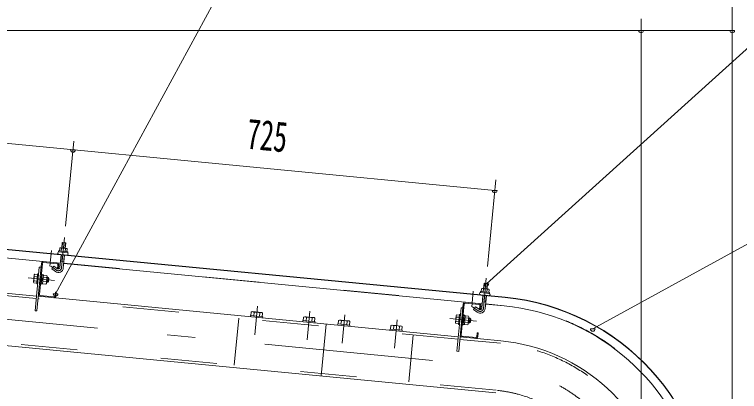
# Model space of a CAD drawing. Units: millimetres, scale not verified. Extents: x -26655 to 26659, y -10500 to 10500.
# Drawn here: x 18768 to 21869, y 7239 to 8851 of the extents above; entities that cross this region are included whole.
import ezdxf
from ezdxf.enums import TextEntityAlignment as Align

# ---------------------------------------------------------------- set-up
doc = ezdxf.new("R2010")
doc.units = ezdxf.units.MM
doc.header["$LTSCALE"] = 60
doc.linetypes.add('USER2', pattern=[10, 4, -6])
doc.linetypes.add('USER3', pattern=[24, 12, -5, 2, -5])
for name, color, linetype, lineweight in [('0-6_2-02BOLD', 7, 'Continuous', 18), ('0-7_2-12HIDDEN', 3, 'USER2', 18), ('0-8_2-22CENTER', 3, 'USER3', 18), ('0-9_2-42THIN', 4, 'Continuous', 18), ('0-A_2-52DIM', 3, 'Continuous', 18)]:
    doc.layers.add(name, color=color, linetype=linetype, lineweight=lineweight)
doc.styles.add('ＭＳ ゴシック', font='')
doc.styles.get('ＭＳ ゴシック').set_extended_font_data('MS Gothic')

msp = doc.modelspace()

# ---------------------------------------------------------------- linework, layer by layer
at = {"layer": '0-6_2-02BOLD'}
for p, q in [((20865.76, 7641.83), (16942.15, 8019.63)), ((16983.59, 8014.38), (20865.64, 7640.58)), ((18963.44, 7787.32), (17174.22, 7959.61)), ((18967.77, 7838.64), (18968.99, 7851.39)), ((18985.16, 7849.83), (18983.93, 7837.08)), ((17065.28, 7819.4), (18861.48, 7646.45)), ((18961.64, 7768.5), (18966.92, 7823.4)), ((18981.85, 7821.97), (18976.57, 7767.06)), ((18887.03, 7786.64), (18874.19, 7653.26)), ((18950.12, 7784.58), (18891.4, 7790.24)), ((18979.27, 7795.13), (18964.34, 7796.57)), ((20767.6, 7613.6), (18978.38, 7785.89)), ((18873.46, 7770.87), (18881.42, 7770.1)), ((18926.71, 7762.9), (18942.59, 7751.58)), ((18952.09, 7763.3), (18953.72, 7780.22)), ((18853.52, 7730.85), (18865.48, 7729.7)), ((18889.94, 7722.94), (18884.49, 7718.44)), ((18890.36, 7727.3), (18904.8, 7725.91)), ((18906.59, 7726.36), (18911.57, 7725.88)), ((18863.68, 7711.02), (18851.73, 7712.17)), ((18882.45, 7697.29), (18878.46, 7697.67)), ((18887.59, 7698.56), (18882.61, 7699.04)), ((18884.01, 7713.46), (18889.46, 7717.96)), ((18903, 7707.24), (18888.56, 7708.62)), ((18909.65, 7705.98), (18913.74, 7709.35)), ((20790.92, 7699.35), (20788.81, 7677.43)), ((20771.92, 7664.92), (20773.15, 7677.67)), ((20789.31, 7676.11), (20788.08, 7663.37)), ((18869.44, 7645.68), (20665.63, 7472.73)), ((18877.79, 7648.89), (18936.51, 7643.24)), ((20765.79, 7594.78), (20771.07, 7649.69)), ((20786.01, 7648.25), (20780.72, 7593.34)), ((20677.61, 7597.15), (20685.57, 7596.38)), ((20678.34, 7479.54), (20691.18, 7612.92)), ((20695.55, 7616.52), (20754.27, 7610.87)), ((20783.42, 7621.41), (20768.49, 7622.85)), ((20782.53, 7612.17), (20862.16, 7604.5)), ((19780.11, 7578.33), (19778.65, 7563.16)), ((19792.32, 7577.15), (19790.86, 7561.98)), ((19815.29, 7559.63), (19816.75, 7574.8)), ((20746.74, 7577.86), (20730.87, 7589.18)), ((19776.95, 7563.32), (19776.47, 7558.35)), ((20000.93, 7541.75), (20000.45, 7536.78)), ((20004.1, 7556.76), (20002.64, 7541.59)), ((20016.31, 7555.58), (20014.85, 7540.41)), ((20039.27, 7538.06), (20040.74, 7553.23)), ((20164.16, 7526.04), (20165.62, 7541.21)), ((20190.05, 7538.86), (20188.59, 7523.69)), ((20655.88, 7538.45), (20667.83, 7537.3)), ((20669.63, 7555.98), (20657.68, 7557.13)), ((20693.61, 7544.25), (20688.16, 7539.75)), ((20694.1, 7549.22), (20688.64, 7544.73)), ((20708.96, 7552.19), (20694.52, 7553.58)), ((20715.72, 7552.16), (20710.75, 7552.64)), ((20101.24, 7527.07), (20079.89, 7305.35)), ((20374.21, 7505.81), (20373.73, 7500.83)), ((20377.37, 7520.82), (20375.91, 7505.65)), ((20389.58, 7519.64), (20388.12, 7504.47)), ((20412.55, 7502.12), (20414.01, 7517.29)), ((20654.97, 7529.12), (20666.93, 7527.96)), ((20666.69, 7525.49), (20670.67, 7525.11)), ((20692.72, 7534.91), (20707.16, 7533.52)), ((20740.67, 7469.52), (20681.94, 7475.18)), ((20673.59, 7471.96), (20847.79, 7455.19))]:
    msp.add_line(p, q, dxfattribs=at)
for points in [[(18992.01, 7836.31), (18993.24, 7849.06), (18991.19, 7850.52), (18963.2, 7853.21), (18960.91, 7852.17), (18959.69, 7839.42)], [(18969.73, 7852.58), (18971.84, 7874.51), (18986.78, 7873.08), (18984.66, 7851.14)], [(18971.84, 7874.51), (18973.21, 7875.64), (18985.65, 7874.44), (18986.78, 7873.08)], [(20826.43, 7233.46), (17023.53, 7599.64), (17044.88, 7821.37), (17057.32, 7820.17)], [(18883.05, 7787.02), (18863.45, 7583.47), (18855.48, 7584.23), (18873.45, 7770.87)], [(18926.71, 7762.9), (18935.42, 7775.11), (18951.29, 7763.79)], [(18957.71, 7779.83), (18956.07, 7762.91), (18952.09, 7763.3)], [(18866.38, 7739.04), (18854.42, 7740.19), (18852.4, 7737.36), (18849.38, 7706), (18850.82, 7702.84), (18862.77, 7701.68)], [(18866.52, 7698.82), (18862.54, 7699.21), (18866.61, 7741.51), (18870.6, 7741.13)], [(18882.45, 7697.29), (18886.53, 7739.59), (18882.54, 7739.98)], [(18886.35, 7737.85), (18891.33, 7737.37), (18887.59, 7698.56)], [(18907.14, 7732.08), (18904.13, 7700.73), (18902.11, 7697.89), (18887.67, 7699.29)], [(18891.26, 7736.64), (18905.71, 7735.25), (18907.14, 7732.08)], [(18913.74, 7709.35), (18914.95, 7721.79), (18911.57, 7725.88), (18909.65, 7705.98), (18904.68, 7706.45)], [(20773.89, 7678.86), (20776, 7700.79), (20777.36, 7701.92), (20789.8, 7700.72), (20790.92, 7699.35), (20776, 7700.79)], [(18940.88, 7646.84), (18942.5, 7663.75), (18946.49, 7663.37), (18944.86, 7646.45)], [(20796.16, 7662.59), (20797.39, 7675.34), (20795.34, 7676.79), (20767.35, 7679.49), (20765.07, 7678.45), (20763.84, 7665.7)], [(20687.2, 7613.31), (20667.6, 7409.75), (20659.64, 7410.52), (20677.61, 7597.15)], [(20730.87, 7589.18), (20739.58, 7601.39), (20755.44, 7590.08)], [(20757.88, 7606.5), (20756.25, 7589.58), (20760.23, 7589.19), (20761.86, 7606.11)], [(19827.5, 7558.45), (19828.96, 7573.62), (19825.28, 7576.25), (19784.22, 7580.2), (19780.11, 7578.33)], [(20670.53, 7565.32), (20658.57, 7566.47), (20656.55, 7563.64), (20653.53, 7532.28), (20654.97, 7529.12)], [(20666.69, 7525.49), (20670.77, 7567.79), (20674.75, 7567.41)], [(20686.69, 7566.26), (20690.67, 7565.88), (20686.6, 7523.57), (20682.62, 7523.95)], [(19776.95, 7563.32), (19829.2, 7558.29), (19828.73, 7553.31)], [(20000.93, 7541.75), (20053.19, 7536.72), (20052.71, 7531.75)], [(20051.49, 7536.89), (20052.95, 7552.06), (20049.27, 7554.68), (20008.21, 7558.64), (20004.1, 7556.76)], [(20200.8, 7522.51), (20202.26, 7537.68), (20198.58, 7540.31), (20157.52, 7544.26), (20153.41, 7542.38), (20151.95, 7527.21)], [(20686.77, 7525.31), (20691.75, 7524.84), (20695.48, 7563.65), (20690.51, 7564.13)], [(20695.41, 7562.93), (20709.86, 7561.53), (20711.3, 7558.36), (20708.28, 7527.01), (20706.26, 7524.18), (20691.82, 7525.57)], [(20708.83, 7532.74), (20713.81, 7532.26), (20715.72, 7552.16), (20719.1, 7548.07), (20717.9, 7535.63), (20713.81, 7532.26)], [(20149.76, 7522.4), (20150.24, 7527.38), (20202.5, 7522.35), (20202.02, 7517.37)], [(20374.21, 7505.81), (20426.47, 7500.78), (20425.99, 7495.8)], [(20424.76, 7500.95), (20426.22, 7516.12), (20422.55, 7518.74), (20381.48, 7522.69), (20377.37, 7520.82)], [(20749.02, 7472.73), (20750.64, 7489.65), (20746.66, 7490.03), (20745.03, 7473.12)]]:
    msp.add_lwpolyline(points, dxfattribs=at)
for points in [[(18955.94, 7839.78), (18995.76, 7835.94), (18995.37, 7831.96), (18955.56, 7835.8)], [(20760.09, 7666.06), (20759.71, 7662.08), (20799.52, 7658.25), (20799.91, 7662.23)]]:
    msp.add_lwpolyline(points, close=True, dxfattribs=at)
for centre, radius, start, end in [((18964.38, 7845.87), 7.19, 50.11574, 110.11574), ((18974.62, 7825.12), 26.87, 66.91203, 102.08795), ((18988.63, 7843.54), 7.19, 58.88425, 118.88425), ((18957.57, 7830.59), 5, 84.4998, 264.4998), ((18992.41, 7827.23), 5, 264.50061, 84.50061), ((18891.01, 7786.26), 8, 84.4973, 174.4973), ((18891.01, 7786.26), 4, 84.4973, 174.4973), ((18949.74, 7780.6), 4, 354.5092, 84.50122), ((18949.74, 7780.6), 8, 354.50143, 84.50122), ((18955.1, 7769.13), 21.56, 234.5, 354.5), ((18955.1, 7769.13), 6.57, 234.5, 354.5), ((18876.92, 7719.17), 26.15, 153.47365, 195.52446), ((18859.4, 7735), 7.19, 174.49905, 215.22588), ((18879.61, 7718.91), 26.15, 333.47365, 15.52446), ((18899.83, 7731.11), 7.19, 313.77223, 354.49905), ((18856.7, 7706.98), 7.19, 133.77223, 174.49905), ((18897.14, 7703.08), 7.19, 354.49905, 35.22588), ((20761.72, 7656.87), 5, 84.4998, 264.4998), ((20768.54, 7672.16), 7.19, 50.11574, 110.11574), ((20778.77, 7651.4), 26.87, 66.91203, 102.08795), ((20792.78, 7669.82), 7.19, 58.88425, 118.88425), ((18878.16, 7652.87), 8, 174.4973, 264.48845), ((18878.16, 7652.87), 4, 174.4973, 264.48845), ((18936.9, 7647.22), 8, 264.49953, 354.50208), ((18936.9, 7647.22), 4, 264.49953, 354.5092), ((20796.56, 7653.51), 5, 264.50061, 84.50061), ((20772.42, 6672.43), 972.62, 0.73094, 84.50003), ((20772.42, 6672.43), 973.88, 0.73001, 84.5), ((20695.17, 7612.54), 8, 84.4973, 174.4973), ((20695.17, 7612.54), 4, 84.4973, 174.4973), ((20753.9, 7606.88), 4, 354.5092, 84.50122), ((20753.9, 7606.88), 8, 354.50143, 84.50122), ((20772.42, 6672.43), 936.38, 16.43245, 84.5), ((19785.53, 7570.57), 9.46, 44.06885, 84.5), ((19801.45, 7543.93), 34.45, 63.6357, 105.3643), ((19822.16, 7567.04), 9.46, 84.5, 124.92831), ((20759.25, 7595.41), 21.56, 234.5, 354.5), ((20759.25, 7595.41), 6.57, 234.5, 354.5), ((20009.52, 7549), 9.46, 44.06885, 84.5), ((20025.44, 7522.37), 34.45, 63.6357, 105.3643), ((20046.15, 7545.47), 9.46, 84.5, 124.92831), ((20158.83, 7534.63), 9.46, 44.06885, 84.5), ((20174.75, 7507.99), 34.45, 63.6357, 105.3643), ((20195.46, 7531.1), 9.46, 84.5, 124.92831), ((20660.85, 7533.26), 7.19, 133.77223, 174.49905), ((20681.07, 7545.45), 26.15, 153.47365, 195.52446), ((20663.55, 7561.28), 7.19, 174.49905, 215.22588), ((20683.76, 7545.19), 26.15, 333.47365, 15.52446), ((20703.98, 7557.39), 7.19, 313.77223, 354.49905), ((20382.79, 7513.06), 9.46, 44.06885, 84.5), ((20398.71, 7486.43), 34.45, 63.6357, 105.3643), ((20419.43, 7509.53), 9.46, 84.5, 124.92831), ((20701.29, 7529.37), 7.19, 354.49905, 35.22588), ((20682.32, 7479.16), 8, 174.4973, 264.48845), ((20682.32, 7479.16), 4, 174.4973, 264.48845), ((20741.05, 7473.5), 4, 264.49953, 354.5092), ((20741.05, 7473.5), 8, 264.49953, 354.50208), ((20772.42, 6672.43), 786.38, 10.65315, 84.50005)]:
    msp.add_arc(centre, radius, start, end, dxfattribs=at)
at = {"layer": '0-7_2-12HIDDEN'}
for p, q in [((17174.34, 7960.85), (18963.56, 7788.57)), ((18860.47, 7636), (17064.27, 7808.95)), ((18978.5, 7787.13), (20767.72, 7614.85)), ((20664.62, 7462.27), (18868.43, 7635.23)), ((20827.44, 7243.91), (17036.98, 7608.89)), ((20782.65, 7613.41), (20862.28, 7605.74)), ((19726.96, 7552.56), (19707.62, 7351.74)), ((20473.51, 7480.68), (20454.17, 7279.85)), ((20846.78, 7444.74), (20672.58, 7461.51))]:
    msp.add_line(p, q, dxfattribs=at)
for radius, start, end in [(937.62, 16.42381, 84.5), (775.88, 10.662, 84.50003), (574.12, 0, 84.50003)]:
    msp.add_arc((20772.42, 6672.43), radius, start, end, dxfattribs=at)
at = {"layer": '0-8_2-22CENTER'}
for p, q in [((18969.1, 7767.78), (18981.5, 7896.58)), ((18919.56, 7774.97), (18925.93, 7841.16)), ((18923.03, 7774.74), (18946.94, 7757.68)), ((18939.23, 7713.17), (18826, 7724.08)), ((20773.25, 7594.06), (20785.65, 7722.86)), ((16971.99, 7716.49), (20837.11, 7344.33)), ((20730.09, 7667.44), (20723.71, 7601.25)), ((19807.15, 7603.11), (19795.41, 7481.17)), ((20727.18, 7601.02), (20751.09, 7583.97)), ((20019.39, 7459.6), (20031.14, 7581.54)), ((20180.45, 7567.17), (20168.7, 7445.23)), ((20392.67, 7423.66), (20404.41, 7545.6)), ((20743.38, 7539.45), (20630.15, 7550.36))]:
    msp.add_line(p, q, dxfattribs=at)
for centre, radius, start, end in [((18955.1, 7769.13), 14.06, 234.5, 354.5), ((20759.25, 7595.41), 14.06, 234.5, 354.5), ((20772.42, 6672.43), 675, 0, 84.50003)]:
    msp.add_arc(centre, radius, start, end, dxfattribs=at)
at = {"layer": '0-9_2-42THIN'}
for p, q in [((18973.21, 7875.64), (18970.98, 7852.46)), ((18983.42, 7851.26), (18985.65, 7874.44)), ((18906.36, 7723.87), (18913.82, 7723.15)), ((18912.38, 7708.22), (18904.92, 7708.94)), ((20777.36, 7701.92), (20775.13, 7678.75)), ((20787.57, 7677.55), (20789.8, 7700.72)), ((20769.74, 7622.73), (20772.32, 7649.56)), ((20784.76, 7648.37), (20782.18, 7621.53)), ((20768.04, 7618.2), (20769.74, 7622.73)), ((20782.18, 7621.53), (20782.97, 7616.77)), ((20716.54, 7534.5), (20709.08, 7535.22)), ((20710.51, 7550.15), (20717.97, 7549.43))]:
    msp.add_line(p, q, dxfattribs=at)
for points in [[(18963.89, 7791.92), (18965.58, 7796.44), (18968.17, 7823.28)], [(18980.61, 7822.09), (18978.02, 7795.25), (18978.82, 7790.48)]]:
    msp.add_lwpolyline(points, dxfattribs=at)
at = {"layer": '0-A_2-52DIM'}
for p, q in [((21837.41, 6817.44), (21837.41, 9182.47)), ((21447.42, 8832.47), (21447.42, 6955.97)), ((21837.41, 8782.47), (16837.42, 8782.47)), ((21457.42, 8782.47), (21437.42, 8782.47)), ((21847.41, 8782.47), (21827.41, 8782.47)), ((16887.5, 8477.09), (20821.8, 8098.25)), ((18986.29, 7946.36), (19021.24, 8309.3)), ((19027.65, 8271.97), (19007.65, 8271.97)), ((20826.14, 8143.3), (20790.45, 7772.64)), ((20831.8, 8098.25), (20811.8, 8098.25)), ((20796.35, 7699.55), (20776.35, 7699.55)), ((18953.54, 7656.37), (18933.54, 7656.37)), ((21251.12, 7506.15), (21231.12, 7506.15))]:
    msp.add_line(p, q, dxfattribs=at)
for points in [[(18943.54, 7656.37), (20047.41, 9689.93), (22197.41, 9689.93)], [(20786.35, 7699.55), (22497.41, 9244.93), (24497.41, 9244.93)], [(25547.41, 8194.93), (22497.41, 8194.93), (21241.12, 7506.15)]]:
    msp.add_lwpolyline(points, dxfattribs=at)
for centre in [(21447.42, 8782.47), (21837.41, 8782.47), (19017.65, 8271.97), (20821.8, 8098.25), (20786.35, 7699.55), (18943.54, 7656.37), (21241.12, 7506.15)]:
    msp.add_arc(centre, 10, 180, 0, dxfattribs=at)

# ---------------------------------------------------------------- texts
at = {"layer": '0-A_2-52DIM', "color": 7, "style": 'ＭＳ ゴシック', "width": 0.65}
msp.add_text('725', height=130.2, rotation=354.501, dxfattribs=at).set_placement((19752.48, 8238.89), align=Align.BOTTOM_LEFT)

doc.saveas('drawing.dxf')
